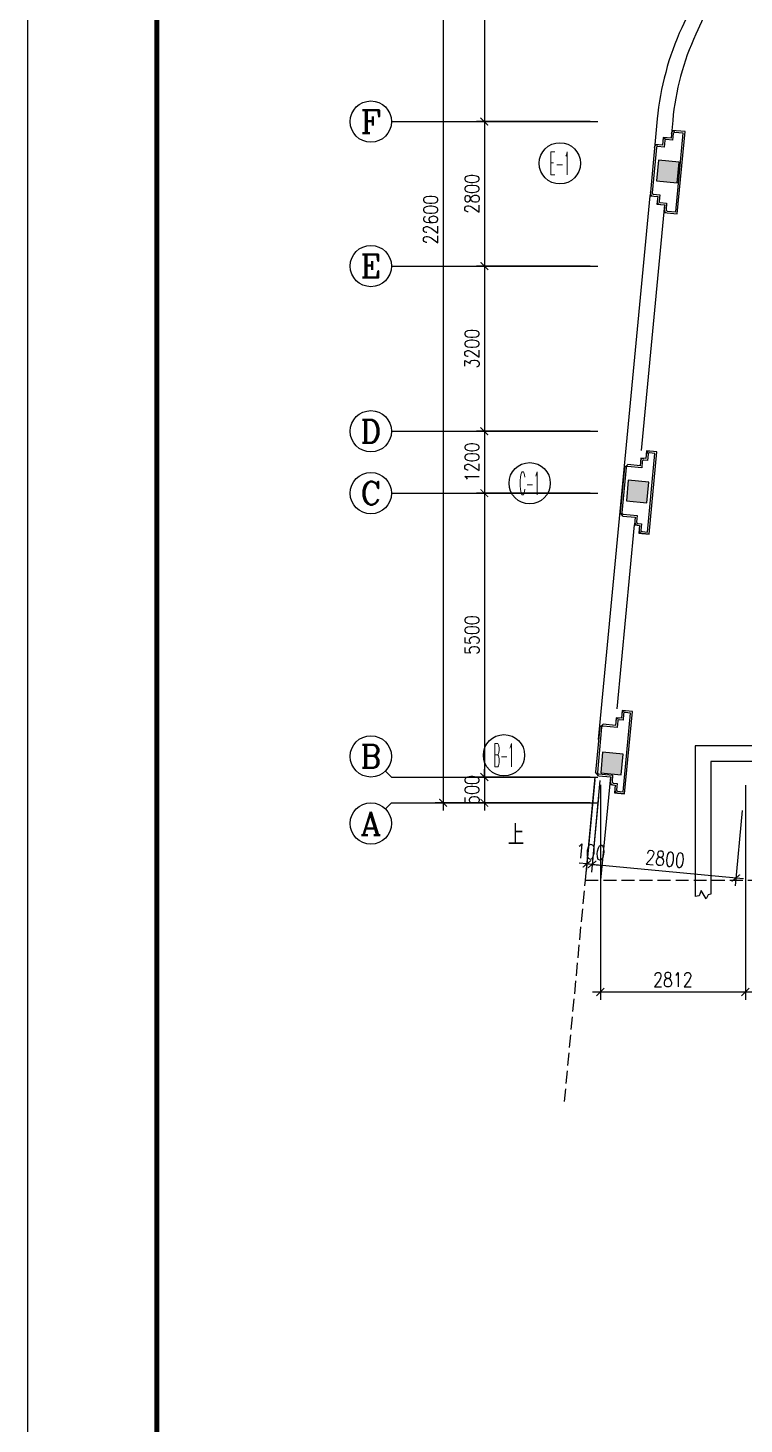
# Model space of a CAD drawing. Extents: x 2942 to 121742, y -69387 to 14613.
# Drawn here: x 2942 to 16822, y -27387 to -335 of the extents above; entities that cross this region are included whole.
import ezdxf
from ezdxf.enums import TextEntityAlignment as Align

# ---------------------------------------------------------------- set-up
doc = ezdxf.new("R2010")
doc.units = 0
doc.header["$LTSCALE"] = 1000
doc.header["$MEASUREMENT"] = 0
doc.linetypes.add('DASH', pattern=[0.35, 0.25, -0.1])
doc.layers.get('0').update_dxf_attribs({"linetype": 'CONTINUOUS'})
doc.layers.get('DEFPOINTS').update_dxf_attribs({"linetype": 'CONTINUOUS'})
for name, color, linetype in [('AXIS', 7, 'CONTINUOUS'), ('AXIS_TEXT', 7, 'CONTINUOUS'), ('DJ', 4, 'CONTINUOUS'), ('FRAME', 7, 'CONTINUOUS'), ('STAIR', 7, 'CONTINUOUS'), ('WALL', 7, 'CONTINUOUS'), ('文字', 7, 'CONTINUOUS'), ('柱', 252, 'CONTINUOUS')]:
    doc.layers.add(name, color=color, linetype=linetype)
doc.styles.add('COMPLEX', font='COMPLEX.shx', dxfattribs={"width": 0.8})
doc.styles.add('DIM_FONT', font='romanc.shx', dxfattribs={"width": 0.8})
doc.styles.add('HZTXT', font='txt.shx', dxfattribs={"width": 0.5, "bigfont": 'hztxt.shx'})
doc.dimstyles.new('S100', dxfattribs={"dimtxt": 280, "dimasz": 150, "dimexe": 150, "dimexo": 150, "dimgap": 100, "dimtad": 1, "dimdec": 0, "dimzin": 0, "dimdsep": 46, "dimtxsty": 'DIM_FONT', "dimblk": '_DIMX', "dimblk1": 'ARCHTICK', "dimblk2": 'ARCHTICK', "dimsah": 1, "dimcen": 0.09, "dimdle": 150, "dimclrt": 7, "dimadec": 0, "dimazin": 0, "dimtfac": 1, "dimtdec": 0, "dimtix": 1, "dimtmove": 2, "dimatfit": 3, "dimldrblk": 'ARCHTICK', "dimfxl": 0, "dimtolj": 1, "dimtzin": 0, "dimarcsym": 0})

# ---------------------------------------------------------------- blocks, each defined once
blk = doc.blocks.new('_ARCHTICK')
at = {"color": 0, "linetype": 'ByBlock', "const_width": 0.15}
blk.add_lwpolyline([(-0.5, -0.5), (0.5, 0.5)], dxfattribs=at)
blk = doc.blocks.new('*D759')
at = {"color": 0, "linetype": 'ByBlock'}
for p, q in [((10988, 7400), (10988, -15500)), ((13838, 7250), (10838, 7250)), ((13838, -15350), (10838, -15350))]:
    blk.add_line(p, q, dxfattribs=at)
at = {"layer": 'DEFPOINTS', "color": 0, "linetype": 'ByBlock'}
for p in [(13988, 7250), (10988, -15350), (13988, -15350)]:
    blk.add_point(p, dxfattribs=at)
at = {"color": 0, "linetype": 'ByBlock', "xscale": 150, "yscale": 150, "zscale": 150}
for p, rotation in [((10988, 7250), 90), ((10988, -15350), 270)]:
    blk.add_blockref('_ARCHTICK', p, dxfattribs=dict(at, rotation=rotation))
at = {"color": 7, "linetype": 'ByBlock', "insert": (10748, -4050), "char_height": 280, "attachment_point": 5, "rotation": 90, "style": 'DIM_FONT'}
blk.add_mtext('\\A1;22600', dxfattribs=at)
blk = doc.blocks.new('_DIMX')
blk.add_line((-150, 0), (150, 0))
at = {"const_width": 50}
blk.add_lwpolyline([(-70, -70), (70, 70)], dxfattribs=at)
blk = doc.blocks.new('*D760')
at = {"color": 0, "linetype": 'ByBlock'}
for p, q in [((13838, -9350), (11638, -9350)), ((11788, -9200), (11788, -15000)), ((13838, -14850), (11638, -14850))]:
    blk.add_line(p, q, dxfattribs=at)
at = {"layer": 'DEFPOINTS', "color": 0, "linetype": 'ByBlock'}
for p in [(13988, -9350), (11788, -14850), (13988, -14850)]:
    blk.add_point(p, dxfattribs=at)
at = {"color": 0, "linetype": 'ByBlock', "xscale": 150, "yscale": 150, "zscale": 150}
for p, rotation in [((11788, -9350), 90), ((11788, -14850), 270)]:
    blk.add_blockref('_ARCHTICK', p, dxfattribs=dict(at, rotation=rotation))
at = {"color": 7, "linetype": 'ByBlock', "insert": (11548, -12100), "char_height": 280, "attachment_point": 5, "rotation": 90, "style": 'DIM_FONT'}
blk.add_mtext('\\A1;5500', dxfattribs=at)
blk = doc.blocks.new('*D763')
at = {"color": 0, "linetype": 'ByBlock'}
for p, q in [((13838, -14850), (11638, -14850)), ((11788, -14850), (11788, -14700)), ((11788, -14850), (11788, -15350)), ((13838, -15350), (11638, -15350)), ((11788, -15350), (11788, -15500))]:
    blk.add_line(p, q, dxfattribs=at)
at = {"layer": 'DEFPOINTS', "color": 0, "linetype": 'ByBlock'}
for p in [(13988, -14850), (11788, -15350), (13988, -15350)]:
    blk.add_point(p, dxfattribs=at)
at = {"color": 0, "linetype": 'ByBlock', "xscale": 150, "yscale": 150, "zscale": 150}
for p, rotation in [((11788, -14850), 270), ((11788, -15350), 90)]:
    blk.add_blockref('_ARCHTICK', p, dxfattribs=dict(at, rotation=rotation))
at = {"color": 7, "linetype": 'ByBlock', "insert": (11548, -15100), "char_height": 280, "attachment_point": 5, "rotation": 90, "style": 'DIM_FONT'}
blk.add_mtext('\\A1;500', dxfattribs=at)
blk = doc.blocks.new('*D769')
at = {"color": 0, "linetype": 'ByBlock'}
for p, q in [((11788, 4600), (11788, -2300)), ((13838, 4450), (11638, 4450)), ((13838, -2150), (11638, -2150))]:
    blk.add_line(p, q, dxfattribs=at)
at = {"layer": 'DEFPOINTS', "color": 0, "linetype": 'ByBlock'}
for p in [(13988, 4450), (11788, -2150), (13988, -2150)]:
    blk.add_point(p, dxfattribs=at)
at = {"color": 0, "linetype": 'ByBlock', "xscale": 150, "yscale": 150, "zscale": 150}
for p, rotation in [((11788, 4450), 90), ((11788, -2150), 270)]:
    blk.add_blockref('_ARCHTICK', p, dxfattribs=dict(at, rotation=rotation))
at = {"color": 7, "linetype": 'ByBlock', "insert": (11548, 1150), "char_height": 280, "attachment_point": 5, "rotation": 90, "style": 'DIM_FONT'}
blk.add_mtext('\\A1;6600', dxfattribs=at)
blk = doc.blocks.new('*D770')
at = {"color": 0, "linetype": 'ByBlock'}
for p, q in [((11788, -8000), (11788, -9500)), ((13838, -8150), (11638, -8150)), ((13838, -9350), (11638, -9350))]:
    blk.add_line(p, q, dxfattribs=at)
at = {"layer": 'DEFPOINTS', "color": 0, "linetype": 'ByBlock'}
for p in [(13988, -8150), (11788, -9350), (13988, -9350)]:
    blk.add_point(p, dxfattribs=at)
at = {"color": 0, "linetype": 'ByBlock', "xscale": 150, "yscale": 150, "zscale": 150}
for p, rotation in [((11788, -8150), 90), ((11788, -9350), 270)]:
    blk.add_blockref('_ARCHTICK', p, dxfattribs=dict(at, rotation=rotation))
at = {"color": 7, "linetype": 'ByBlock', "insert": (11548, -8750), "char_height": 280, "attachment_point": 5, "rotation": 90, "style": 'DIM_FONT'}
blk.add_mtext('\\A1;1200', dxfattribs=at)
blk = doc.blocks.new('*D771')
at = {"color": 0, "linetype": 'ByBlock'}
for p, q in [((11788, -4800), (11788, -8300)), ((13838, -4950), (11638, -4950)), ((13838, -8150), (11638, -8150))]:
    blk.add_line(p, q, dxfattribs=at)
at = {"layer": 'DEFPOINTS', "color": 0, "linetype": 'ByBlock'}
for p in [(13988, -4950), (11788, -8150), (13988, -8150)]:
    blk.add_point(p, dxfattribs=at)
at = {"color": 0, "linetype": 'ByBlock', "xscale": 150, "yscale": 150, "zscale": 150}
for p, rotation in [((11788, -4950), 90), ((11788, -8150), 270)]:
    blk.add_blockref('_ARCHTICK', p, dxfattribs=dict(at, rotation=rotation))
at = {"color": 7, "linetype": 'ByBlock', "insert": (11548, -6550), "char_height": 280, "attachment_point": 5, "rotation": 90, "style": 'DIM_FONT'}
blk.add_mtext('\\A1;3200', dxfattribs=at)
blk = doc.blocks.new('*D772')
at = {"color": 0, "linetype": 'ByBlock'}
for p, q in [((13838, -2150), (11638, -2150)), ((11788, -2000), (11788, -5100)), ((13838, -4950), (11638, -4950))]:
    blk.add_line(p, q, dxfattribs=at)
at = {"layer": 'DEFPOINTS', "color": 0, "linetype": 'ByBlock'}
for p in [(13988, -2150), (11788, -4950), (13988, -4950)]:
    blk.add_point(p, dxfattribs=at)
at = {"color": 0, "linetype": 'ByBlock', "xscale": 150, "yscale": 150, "zscale": 150}
for p, rotation in [((11788, -2150), 90), ((11788, -4950), 270)]:
    blk.add_blockref('_ARCHTICK', p, dxfattribs=dict(at, rotation=rotation))
at = {"color": 7, "linetype": 'ByBlock', "insert": (11548, -3550), "char_height": 280, "attachment_point": 5, "rotation": 90, "style": 'DIM_FONT'}
blk.add_mtext('\\A1;2800', dxfattribs=at)
blk = doc.blocks.new('_AXISO')
blk.add_circle((0, 0), 0.5)
at = {"layer": 'AXIS_TEXT', "style": 'COMPLEX', "width": 1.041667}
blk.add_attdef('A', text='', height=0.56, dxfattribs=at).set_placement((-0.25, -0.28), (0.25, -0.28), align=Align.FIT)
blk = doc.blocks.new('_AXISO2')
blk.add_line((0.354, 0.146), (0.5, 0))
blk.add_circle((0, 0.5), 0.5)
at = {"layer": 'AXIS_TEXT', "style": 'COMPLEX', "width": 1.041667}
blk.add_attdef('A', text='', height=0.56, dxfattribs=at).set_placement((-0.25, 0.22), (0.25, 0.22), align=Align.FIT)
blk = doc.blocks.new('_AXISO1')
blk.add_line((0.354, -0.146), (0.5, 0))
blk.add_circle((0, -0.5), 0.5)
at = {"layer": 'AXIS_TEXT', "style": 'COMPLEX', "width": 1.041667}
blk.add_attdef('A', text='', height=0.56, dxfattribs=at).set_placement((-0.25, -0.78), (0.25, -0.78), align=Align.FIT)
blk = doc.blocks.new('*D793')
at = {"color": 0, "linetype": 'ByBlock'}
for p, q in [((16848, -17299), (16848, -19166)), ((22863, -17299), (22863, -19166)), ((23013, -19016), (16698, -19016))]:
    blk.add_line(p, q, dxfattribs=at)
at = {"layer": 'DEFPOINTS', "color": 0, "linetype": 'ByBlock'}
for p in [(16848, -17149), (22863, -17149), (16848, -19016)]:
    blk.add_point(p, dxfattribs=at)
at = {"color": 0, "linetype": 'ByBlock', "xscale": 150, "yscale": 150, "zscale": 150, "rotation": 180}
blk.add_blockref('_ARCHTICK', (16848, -19016), dxfattribs=at)
at = {"color": 0, "linetype": 'ByBlock', "xscale": 150, "yscale": 150, "zscale": 150}
blk.add_blockref('_ARCHTICK', (22863, -19016), dxfattribs=at)
at = {"color": 7, "linetype": 'ByBlock', "insert": (19856, -18776), "char_height": 280, "attachment_point": 5, "style": 'DIM_FONT'}
blk.add_mtext('\\A1;6015', dxfattribs=at)
blk = doc.blocks.new('*D794')
at = {"color": 0, "linetype": 'ByBlock'}
for p, q in [((14036, -15000), (14036, -19166)), ((16848, -15005), (16848, -19166)), ((16998, -19016), (13886, -19016))]:
    blk.add_line(p, q, dxfattribs=at)
at = {"layer": 'DEFPOINTS', "color": 0, "linetype": 'ByBlock'}
for p in [(14036, -14850), (16848, -14855), (14036, -19016)]:
    blk.add_point(p, dxfattribs=at)
at = {"color": 0, "linetype": 'ByBlock', "xscale": 150, "yscale": 150, "zscale": 150, "rotation": 180}
blk.add_blockref('_ARCHTICK', (14036, -19016), dxfattribs=at)
at = {"color": 0, "linetype": 'ByBlock', "xscale": 150, "yscale": 150, "zscale": 150}
blk.add_blockref('_ARCHTICK', (16848, -19016), dxfattribs=at)
at = {"color": 7, "linetype": 'ByBlock', "insert": (15442, -18776), "char_height": 280, "attachment_point": 5, "style": 'DIM_FONT'}
blk.add_mtext('\\A1;2812', dxfattribs=at)
blk = doc.blocks.new('*D795')
at = {"color": 0, "linetype": 'ByBlock'}
for p, q in [((13999, -15236), (13862, -16692)), ((16787, -15499), (16649, -16955)), ((16813, -16820), (13726, -16529))]:
    blk.add_line(p, q, dxfattribs=at)
at = {"layer": 'DEFPOINTS', "color": 0, "linetype": 'ByBlock'}
for p in [(14013, -15087), (16801, -15350), (13876, -16543)]:
    blk.add_point(p, dxfattribs=at)
at = {"color": 0, "linetype": 'ByBlock', "xscale": 150, "yscale": 150, "zscale": 150}
for p, rotation in [((13876, -16543), 174.6054254804479), ((16663, -16806), 354.6054254804479)]:
    blk.add_blockref('_ARCHTICK', p, dxfattribs=dict(at, rotation=rotation))
at = {"color": 7, "linetype": 'ByBlock', "insert": (15292, -16435), "char_height": 280, "attachment_point": 5, "rotation": 354.6054, "style": 'DIM_FONT'}
blk.add_mtext('\\A1;2800', dxfattribs=at)
blk = doc.blocks.new('*D807')
at = {"color": 0, "linetype": 'ByBlock'}
for p, q in [((13930, -14907), (13762, -16683)), ((14029, -14917), (13862, -16692)), ((13776, -16533), (13627, -16519)), ((13876, -16543), (13776, -16533)), ((13876, -16543), (14025, -16557))]:
    blk.add_line(p, q, dxfattribs=at)
at = {"layer": 'DEFPOINTS', "color": 0, "linetype": 'ByBlock'}
for p in [(13944, -14758), (14043, -14768), (13776, -16533)]:
    blk.add_point(p, dxfattribs=at)
at = {"color": 0, "linetype": 'ByBlock', "xscale": 150, "yscale": 150, "zscale": 150}
for p, rotation in [((13776, -16533), 354.6054254888645), ((13876, -16543), 174.6054254888645)]:
    blk.add_blockref('_ARCHTICK', p, dxfattribs=dict(at, rotation=rotation))
at = {"color": 7, "linetype": 'ByBlock', "insert": (13849, -16299), "char_height": 280, "attachment_point": 5, "rotation": 354.6054, "style": 'DIM_FONT'}
blk.add_mtext('\\A1;100', dxfattribs=at)

msp = doc.modelspace()

# ---------------------------------------------------------------- hatches: boundary and pattern name
at = {"layer": '柱'}
h = msp.add_hatch(color=252, dxfattribs=at)
h.paths.add_polyline_path([(15126.6, -3297.3), (15524.8, -3334.9), (15562.4, -2936.6), (15164.1, -2899.1)])
h.paths.add_polyline_path([(14541.1, -9497.3), (14939.3, -9534.9), (14976.9, -9136.7), (14578.6, -9099.1)])
h.paths.add_polyline_path([(14043.4, -14767.5), (14441.6, -14805.1), (14479.2, -14406.8), (14081, -14369.3)])

# ---------------------------------------------------------------- linework, layer by layer
at = {"layer": 'AXIS'}
for p, q in [((9988.4, -2150.1), (13988.4, -2150.1)), ((9988.4, -4950.1), (13988.4, -4950.1)), ((9988.4, -8150.1), (13988.4, -8150.1)), ((9988.4, -9350.1), (13988.4, -9350.1)), ((9988.4, -14850.1), (13988.4, -14850.1)), ((9988.4, -15350.1), (13988.4, -15350.1))]:
    msp.add_line(p, q, dxfattribs=at)
at = {"layer": 'DJ'}
for p, q in [((15875.5, -14248.1), (15875.5, -17163.2)), ((24701.6, -14248.1), (15875.5, -14248.1)), ((25001.6, -14548.1), (16175.5, -14548.1)), ((16175.5, -14548.1), (16175.5, -17122.5)), ((15952.9, -17152.7), (15875.5, -17163.2)), ((15988, -17048.6), (15952.9, -17152.7)), ((16085.6, -17212.5), (15988, -17048.6)), ((16123.8, -17129.5), (16085.6, -17212.5)), ((16175.5, -17122.5), (16123.8, -17129.5))]:
    msp.add_line(p, q, dxfattribs=at)
at = {"layer": 'FRAME', "color": 7, "linetype": 'ByBlock'}
msp.add_lwpolyline([(121742.1, -69387), (2942.1, -69387), (2942.1, 14613), (121742.1, 14613)], close=True, dxfattribs=at)
at = {"layer": 'FRAME', "color": 7, "linetype": 'ByBlock', "const_width": 100}
msp.add_lwpolyline([(120742.1, 13612.6), (5442.1, 13612.6), (5442.1, -68387.5), (120742.1, -68387.5)], close=True, dxfattribs=at)
at = {"layer": 'STAIR'}
for p, q in [((14003.6, -14125), (14998.8, -3586.5)), ((14834.2, -8520.5), (15283.3, -3764.1)), ((14361, -13531.5), (14697.9, -9964.1)), ((13746.3, -16850.1), (13935.5, -14846)), ((14047.6, -16850.1), (14236.8, -14846))]:
    msp.add_line(p, q, dxfattribs=at)
for points in [[(17270.5, 3277.2), (15613.9, -331.9, 0.0842481), (15139.5, -2099.8), (15093.2, -2591)], [(17480.5, 3015.7), (15886.6, -457.1, 0.084248), (15438.2, -2127.9), (15420, -2320.5)]]:
    msp.add_lwpolyline(points, format="xyb", dxfattribs=at)
at = {"layer": 'WALL'}
for p, q in [((15419.7, -2320.5), (15435.5, -2339.6)), ((15092.8, -2591), (15108.6, -2610.1)), ((15256.2, -2455.7), (15272.1, -2474.9)), ((14998.8, -3586.5), (15017.9, -3570.7)), ((15134, -3750), (15153.2, -3734.1)), ((15134.1, -3749.3), (15153.2, -3733.5)), ((15269.2, -3913.4), (15288.4, -3897.6)), ((14933.7, -8529.9), (14919.6, -8679.2)), ((14933.7, -8529.9), (14949.5, -8549)), ((15132.8, -8548.7), (14933.7, -8529.9)), ((14950.9, -10103.5), (15094.7, -8580.2)), ((14962.9, -8592.9), (14951.1, -8717.4)), ((14982.5, -10141.6), (15132.8, -8548.7)), ((15094.7, -8580.2), (14990.1, -8570.4)), ((14501.6, -8850.7), (14419, -9726.8)), ((14536.5, -8854), (14453.8, -9730.1)), ((14501.6, -8850.7), (14567, -8796.6)), ((14837.5, -8857.3), (14563.7, -8831.5)), ((14805.9, -8819.2), (14567, -8796.6)), ((14820, -8669.8), (14805.9, -8819.2)), ((14820, -8669.8), (14835.9, -8689)), ((14919.6, -8679.2), (14820, -8669.8)), ((14849.2, -8732.9), (14837.5, -8857.3)), ((14951.1, -8717.4), (14876.5, -8710.3)), ((14473.1, -9792.2), (14419, -9726.8)), ((14473.1, -9792.2), (14712, -9814.8)), ((14475.6, -9757.3), (14750.1, -9783.2)), ((14712, -9814.8), (14697.9, -9964.1)), ((14697.9, -9964.1), (14717.1, -9948.2)), ((14697.9, -9964.1), (14797.5, -9973.5)), ((14750.1, -9783.2), (14738.4, -9907.6)), ((14760.9, -9934.9), (14835.6, -9941.9)), ((14797.5, -9973.5), (14783.4, -10122.8)), ((14835.6, -9941.9), (14823.9, -10066.4)), ((14783.4, -10122.8), (14802.5, -10107)), ((14783.4, -10122.8), (14982.5, -10141.6)), ((14982.5, -10141.6), (14843.1, -10128.5)), ((14846.4, -10093.6), (14950.9, -10103.5)), ((14344.9, -13701.1), (14330.8, -13850.4)), ((14344.9, -13701.1), (14360.8, -13720.3)), ((14444.5, -13710.5), (14344.9, -13701.1)), ((14374.1, -13764.1), (14362.4, -13888.6)), ((14476, -13748.6), (14401.4, -13741.6)), ((14458.6, -13561.2), (14444.5, -13710.5)), ((14458.6, -13561.2), (14474.4, -13580.3)), ((14657.7, -13579.9), (14458.6, -13561.2)), ((14475.8, -15134.7), (14619.5, -13611.5)), ((14487.8, -13624.2), (14476, -13748.6)), ((14507.4, -15172.9), (14657.7, -13579.9)), ((14619.5, -13611.5), (14515, -13601.6)), ((14026.5, -13882), (13943.9, -14758.1)), ((14061.4, -13885.3), (13978.7, -14761.4)), ((14026.5, -13882), (14091.9, -13827.9)), ((14362.4, -13888.6), (14088.6, -13862.7)), ((14330.8, -13850.4), (14091.9, -13827.9)), ((13998, -14823.5), (13943.9, -14758.1)), ((13998, -14823.5), (14236.9, -14846)), ((14000.5, -14788.5), (14275, -14814.4)), ((14236.9, -14846), (14222.8, -14995.4)), ((14275, -14814.4), (14263.3, -14938.9)), ((14222.8, -14995.4), (14241.9, -14979.5)), ((14222.8, -14995.4), (14322.4, -15004.7)), ((14285.8, -14966.1), (14360.5, -14973.2)), ((14322.4, -15004.7), (14308.3, -15154.1)), ((14308.3, -15154.1), (14327.4, -15138.2)), ((14360.5, -14973.2), (14348.8, -15097.6)), ((14371.3, -15124.9), (14475.8, -15134.7)), ((14308.3, -15154.1), (14507.4, -15172.9)), ((14507.4, -15172.9), (14368, -15159.7))]:
    msp.add_line(p, q, dxfattribs=at)
at = {"layer": 'WALL', "linetype": 'DASH'}
for p, q in [((13341.3, -21138.3), (13746.3, -16850.1)), ((13746.3, -16850.1), (31724.5, -16850.1))]:
    msp.add_line(p, q, dxfattribs=at)
at = {"layer": 'WALL'}
msp.add_lwpolyline([(14998.8, -3586.5), (15148.1, -3600.6), (15134, -3750), (15283.3, -3764.1), (15269.2, -3913.4), (15528.1, -3937.9), (15678.5, -2344.9), (15419.7, -2320.5), (15405.6, -2469.8), (15256.2, -2455.7), (15242.1, -2605.1), (15092.8, -2591)], close=True, dxfattribs=at)
msp.add_lwpolyline([(15039.3, -3530.1, 0.4054586), (15061.1, -3557.2), (15186.2, -3569.1), (15174.5, -3693.5, 0.4142136), (15197, -3720.8), (15321.5, -3732.5), (15309.7, -3857, 0.4142136), (15332.3, -3884.2), (15496.5, -3899.7), (15640.4, -2376.5), (15476.1, -2361, 0.4142136), (15448.9, -2383.5), (15437.1, -2508), (15312.7, -2496.2, 0.4142136), (15285.4, -2518.8), (15273.7, -2643.2), (15149.2, -2631.4, 0.4142136), (15122, -2654)], format="xyb", close=True, dxfattribs=at)
for points in [[(15414, -2380.2, -0.4142136), (15479.4, -2326.1)], [(15087.2, -2650.7, -0.4142136), (15152.5, -2596.6)], [(15250.6, -2515.5, -0.4142136), (15316, -2461.4)], [(15004.4, -3526.8, 0.4142136), (15058.5, -3592.2)], [(15139.7, -3690.2, 0.4142136), (15193.7, -3755.6)], [(15274.9, -3853.7, 0.4142136), (15329, -3919)]]:
    msp.add_lwpolyline(points, format="xyb", dxfattribs=at)
for centre, radius, start, end in [((14987.8, -8595.3), 60, 84.61, 174.61), ((14987.8, -8595.3), 25, 84.61, 174.61), ((14561.4, -8856.4), 25, 84.61, 174.61), ((14874.1, -8735.2), 60, 84.61, 174.61), ((14874.1, -8735.2), 25, 84.61, 174.61), ((14478.7, -9732.5), 25, 174.61, 262.89208), ((14763.3, -9910), 60, 174.61, 264.61), ((14763.3, -9910), 25, 174.61, 264.61), ((14848.8, -10068.7), 60, 174.61, 264.61), ((14848.8, -10068.7), 25, 174.61, 264.61), ((14399, -13766.5), 60, 84.61, 174.61), ((14399, -13766.5), 25, 84.61, 174.61), ((14512.7, -13626.5), 60, 84.61, 174.61), ((14512.7, -13626.5), 25, 84.61, 174.61), ((14086.3, -13887.6), 25, 84.61, 174.61), ((14003.6, -14763.7), 25, 174.61, 262.89208), ((14288.2, -14941.3), 60, 174.61, 264.61), ((14288.2, -14941.3), 25, 174.61, 264.61), ((14373.6, -15100), 60, 174.61, 264.61), ((14373.6, -15100), 25, 174.61, 264.61)]:
    msp.add_arc(centre, radius, start, end, dxfattribs=at)
at = {"layer": '柱'}
for points in [[(15126.6, -3297.3), (15524.8, -3334.9), (15562.4, -2936.6), (15164.1, -2899.1)], [(14541.1, -9497.3), (14939.3, -9534.9), (14976.9, -9136.7), (14578.6, -9099.1)], [(14043.4, -14767.5), (14441.6, -14805.1), (14479.2, -14406.8), (14081, -14369.3)]]:
    msp.add_lwpolyline(points, close=True, dxfattribs=at)

# ---------------------------------------------------------------- block references
at = {"layer": 'AXIS'}
ref = msp.add_blockref('_AXISO', (9588.4, -2150.1), dxfattribs=dict(at, xscale=799.9992, yscale=799.9992, zscale=799.9992))
ref.add_attrib('A', 'F', dxfattribs={"layer": 'AXIS_TEXT', "height": 448, "style": 'COMPLEX', "width": 1.171875}).set_placement((9388.4, -2374.1), (9788.4, -2374.1), align=Align.FIT)
ref = msp.add_blockref('_AXISO', (13251.8, -2958.6), dxfattribs=dict(at, xscale=799.9992, yscale=799.9992, zscale=799.9992))
ref.add_attrib('A', 'E-1', dxfattribs={"layer": 'AXIS_TEXT', "height": 448, "style": 'COMPLEX', "width": 0.334821}).set_placement((13051.8, -3182.6), (13451.8, -3182.6), align=Align.FIT)
ref = msp.add_blockref('_AXISO', (9588.4, -4950.1), dxfattribs=dict(at, xscale=799.9992, yscale=799.9992, zscale=799.9992))
ref.add_attrib('A', 'E', dxfattribs={"layer": 'AXIS_TEXT', "height": 448, "style": 'COMPLEX', "width": 1.171875}).set_placement((9388.4, -5174.1), (9788.4, -5174.1), align=Align.FIT)
ref = msp.add_blockref('_AXISO', (9588.4, -8150.1), dxfattribs=dict(at, xscale=799.9992, yscale=799.9992, zscale=799.9992))
ref.add_attrib('A', 'D', dxfattribs={"layer": 'AXIS_TEXT', "height": 448, "style": 'COMPLEX', "width": 1.102941}).set_placement((9388.4, -8374.1), (9788.4, -8374.1), align=Align.FIT)
ref = msp.add_blockref('_AXISO', (12666.5, -9157.2), dxfattribs=dict(at, xscale=799.9992, yscale=799.9992, zscale=799.9992))
ref.add_attrib('A', 'C-1', dxfattribs={"layer": 'AXIS_TEXT', "height": 448, "style": 'COMPLEX', "width": 0.334821}).set_placement((12466.5, -9381.2), (12866.5, -9381.2), align=Align.FIT)
ref = msp.add_blockref('_AXISO', (9588.4, -9350.1), dxfattribs=dict(at, xscale=799.9992, yscale=799.9992, zscale=799.9992))
ref.add_attrib('A', 'C', dxfattribs={"layer": 'AXIS_TEXT', "height": 448, "style": 'COMPLEX', "width": 1.25}).set_placement((9388.4, -9574.1), (9788.4, -9574.1), align=Align.FIT)
ref = msp.add_blockref('_AXISO2', (9588.4, -14850.1), dxfattribs=dict(at, xscale=799.9992, yscale=799.9992, zscale=799.9992))
ref.add_attrib('A', 'B', dxfattribs={"layer": 'AXIS_TEXT', "height": 448, "style": 'COMPLEX', "width": 1.102941}).set_placement((9388.4, -14674.1), (9788.4, -14674.1), align=Align.FIT)
ref = msp.add_blockref('_AXISO', (12168.8, -14427.4), dxfattribs=dict(at, xscale=799.9992, yscale=799.9992, zscale=799.9992))
ref.add_attrib('A', 'B-1', dxfattribs={"layer": 'AXIS_TEXT', "height": 448, "style": 'COMPLEX', "width": 0.328947}).set_placement((11968.8, -14651.4), (12368.8, -14651.4), align=Align.FIT)
at = {"layer": 'AXIS', "xscale": 799.9992, "yscale": 799.9992, "zscale": 799.9992}
msp.add_blockref('_AXISO1', (9588.4, -15350.1), dxfattribs=at).add_auto_attribs({'A': 'A'})

# ---------------------------------------------------------------- texts
at = {"layer": '文字', "style": 'HZTXT', "width": 0.8}
msp.add_text('上', height=400, dxfattribs=at).set_placement((12241.5, -16173.1))

# ---------------------------------------------------------------- dimensions: what is measured, and where the dimension line sits
at = {"layer": 'AXIS'}
for p1, p2, distance, picture, middle in [((13988.4, 7249.9), (13988.4, -15350.1), -3000, '*D759', (10748.4, -4050.1)), ((14043.4, -14767.5), (13943.8, -14758.1), 1783, '*D807', (13848.5, -16299)), ((16800.8, -15350.1), (14013.2, -15086.9), 1462.2, '*D795', (15292.1, -16435.3))]:
    dim = msp.add_aligned_dim(p1=p1, p2=p2, distance=distance, dimstyle='S100', dxfattribs=at)
    dim.commit()
    dim.dimension.update_dxf_attribs({"geometry": picture, "text_midpoint": middle})
for base, p1, p2, picture, middle in [((11788.4, -2150.1), (13988.4, 4449.9), (13988.4, -2150.1), '*D769', (11548.4, 1149.9)), ((11788.4, -4950.1), (13988.4, -2150.1), (13988.4, -4950.1), '*D772', (11548.4, -3550.1)), ((11788.4, -8150.1), (13988.4, -4950.1), (13988.4, -8150.1), '*D771', (11548.4, -6550.1)), ((11788.4, -9350.1), (13988.4, -8150.1), (13988.4, -9350.1), '*D770', (11548.4, -8750.1)), ((11788.4, -14850.1), (13988.4, -9350.1), (13988.4, -14850.1), '*D760', (11548.4, -12100.1)), ((11788.4, -15350.1), (13988.4, -14850.1), (13988.4, -15350.1), '*D763', (11548.4, -15100.1))]:
    dim = msp.add_linear_dim(base=base, p1=p1, p2=p2, angle=90, dimstyle='S100', dxfattribs=at)
    dim.commit()
    dim.dimension.update_dxf_attribs({"geometry": picture, "text_midpoint": middle})
for base, p1, p2, picture, middle in [((14035.6, -19015.7), (16847.6, -14854.6), (14035.6, -14850.1), '*D794', (15441.6, -18775.7)), ((16848, -19015.7), (22863.3, -17148.7), (16848, -17148.7), '*D793', (19855.7, -18775.7))]:
    dim = msp.add_linear_dim(base=base, p1=p1, p2=p2, dimstyle='S100', dxfattribs=at)
    dim.commit()
    dim.dimension.update_dxf_attribs({"geometry": picture, "text_midpoint": middle})

doc.saveas('drawing.dxf')
